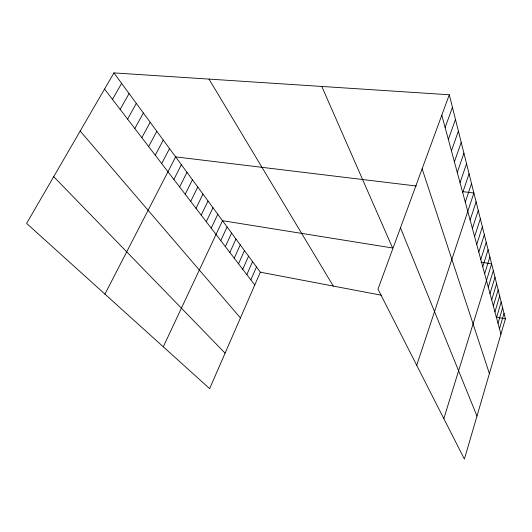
<?xml version="1.0" encoding="UTF-8"?>
<svg xmlns="http://www.w3.org/2000/svg" width="532" height="532" viewBox="0 0 532 532"><rect width="100%" height="100%" fill="white"/><g stroke="black" fill="none" stroke-linecap="round" stroke-linejoin="round"><path stroke-width="0.8" d="M449.294 94.763L505.4 318.848L464.403 459.096L377.979 289.135L449.294 94.763L113.921 72.904L26.6 223.4L209.641 388.639L260.341 272.185L113.921 72.904M499.495 328.769L504.023 313.355M498.012 323.29L502.614 307.722M496.496 317.664L501.171 301.943M494.933 311.892L499.681 296.018M493.33 305.967L498.158 289.927M491.688 299.875L496.595 283.676M489.999 293.617L494.986 277.252M488.263 287.187L493.33 270.655M443.828 418.631L491.635 263.872L481.048 262.17M484.639 273.767L489.886 256.889M482.743 266.765L488.09 249.714M480.795 259.556L486.241 242.319M478.793 252.128L484.333 234.712M476.725 244.481L482.371 226.871M474.591 236.587L480.349 218.792M472.396 228.447L478.261 210.459M470.128 220.048L476.107 201.861M416.709 365.298L473.886 192.99L462.421 191.6M465.287 202.147L471.525 183.547M462.707 192.597L469.078 173.778M460.04 182.702L466.544 163.67M457.267 172.461L463.924 153.203M454.401 161.841L461.211 142.357M451.429 150.829L458.398 131.118M448.343 139.397L455.472 119.454M445.131 127.527L452.439 107.344M250.838 279.859L256.504 266.958M246.828 274.618L252.58 261.618M242.725 269.265L248.57 256.158M238.529 263.792L244.467 250.579M234.233 258.193L240.271 244.873M229.844 252.467L235.982 239.034M225.349 246.609L231.593 233.063M220.747 240.604L227.104 226.951M163.284 346.791L222.502 220.694L392.596 247.978L321.807 86.457M211.211 228.168L217.794 214.283M206.27 221.718L212.973 207.719M201.202 215.114L208.032 200.99M196.009 208.338L202.965 194.094M190.689 201.395L197.771 187.025M185.222 194.266L192.444 179.776M179.617 186.958L186.985 172.341M173.864 179.45L181.372 164.707M104.93 294.116L175.62 156.874L416.39 186.027M161.701 163.59L169.522 148.581M155.271 155.198L163.258 140.056M148.654 146.566L156.814 131.284M141.838 137.682L150.184 122.26M134.822 128.531L143.361 112.97M127.6 119.108L136.325 103.401M120.152 109.393L129.083 93.546M112.471 99.378L121.622 83.384M260.341 272.185L381.717 295.293M496.07 317.072L505.4 318.848M53.712 176.671L225.089 353.148M80.179 131.058L240.424 317.93M104.551 89.05L254.768 284.979M208.983 79.102L333.298 286.076M400.476 227.816L476.985 416.044M422.129 168.804L489.393 373.59M441.799 115.185L500.938 334.116"/></g></svg>
